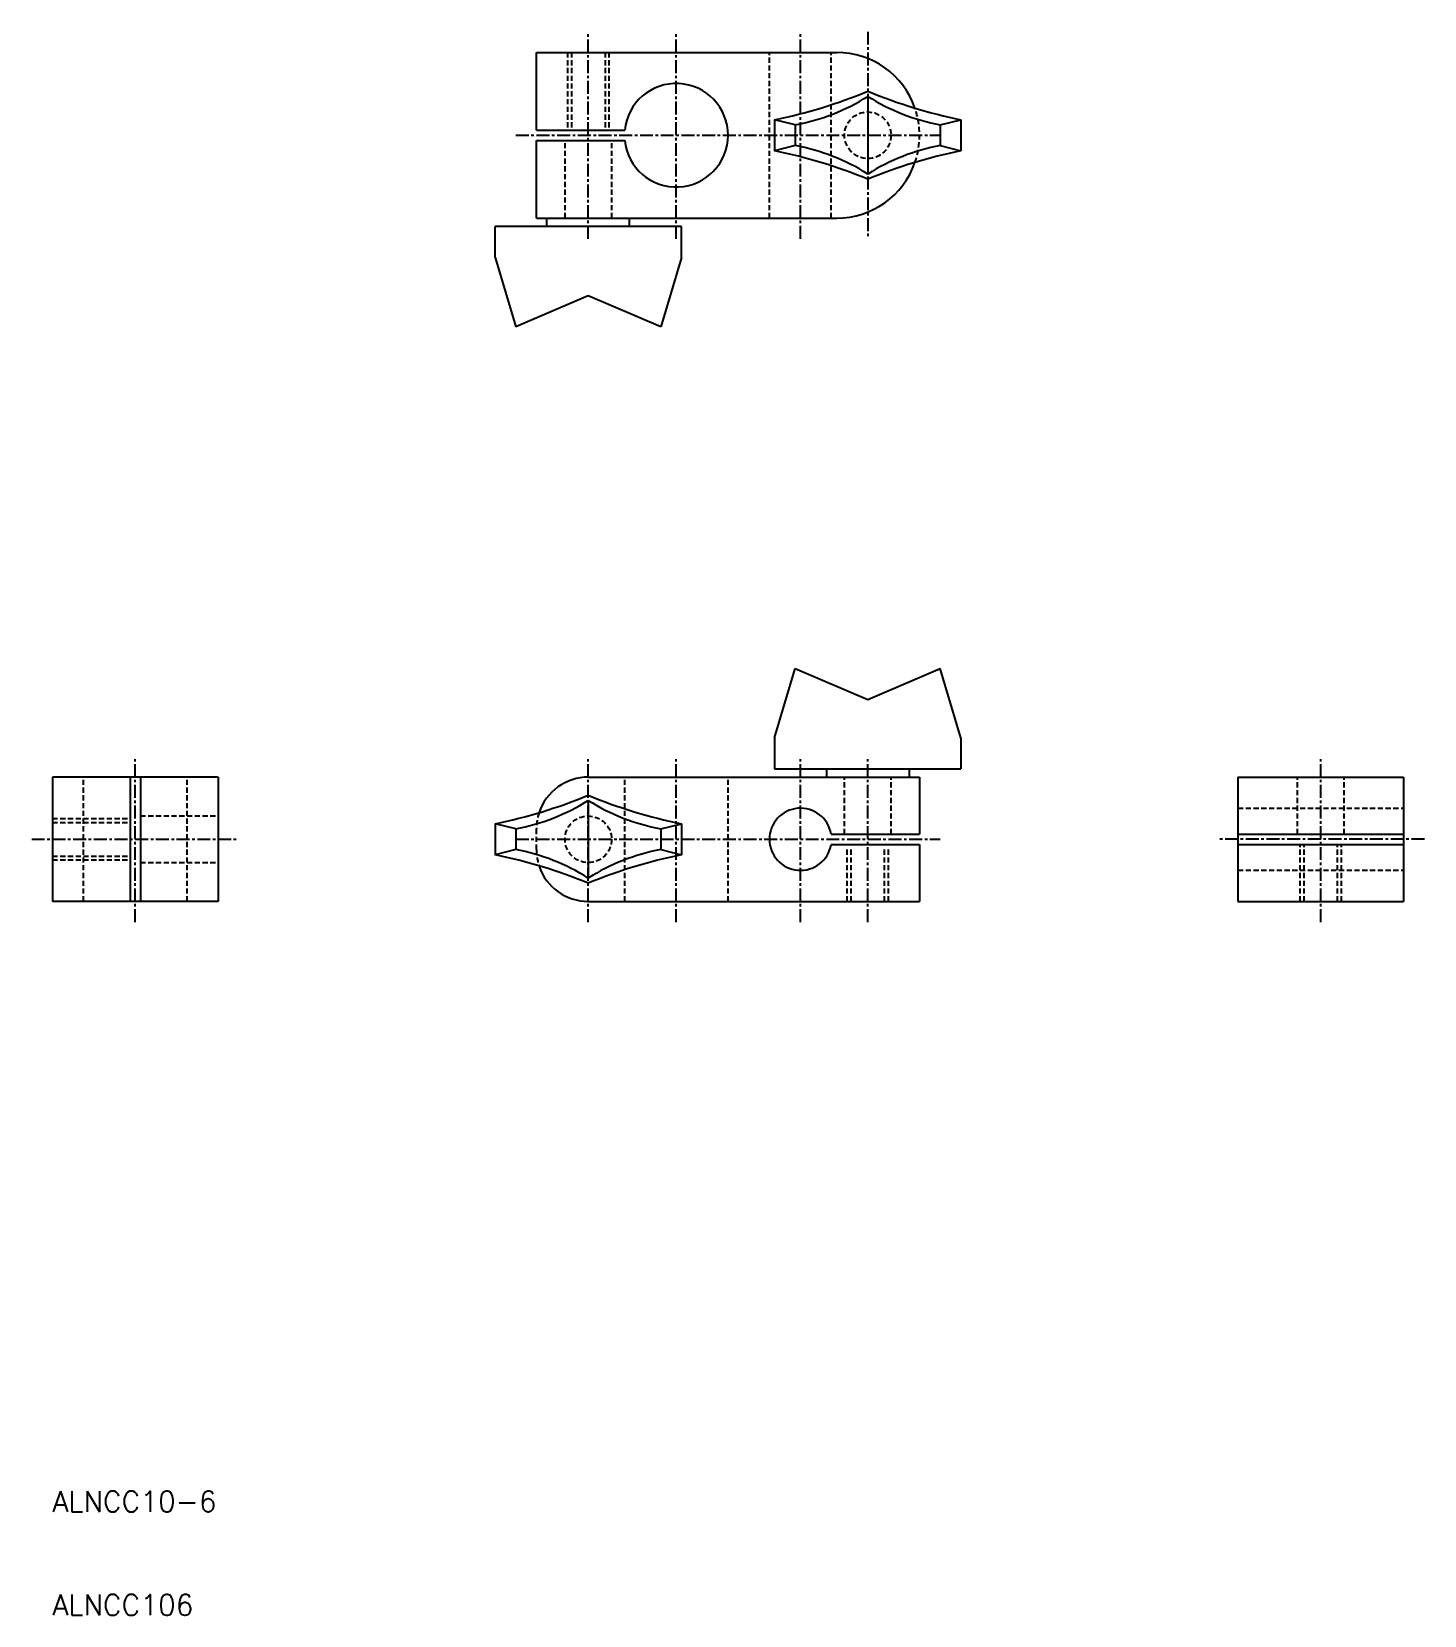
# Model space of a CAD drawing. Extents: x -751 to -617, y -2932 to -2779.
import ezdxf

# ---------------------------------------------------------------- set-up
doc = ezdxf.new("R2010")
doc.units = 0
doc.linetypes.add('CENTER', pattern=[2, 1.25, -0.25, 0.25, -0.25])
doc.linetypes.add('DASHED', pattern=[0.75, 0.5, -0.25])
doc.layers.get('0').update_dxf_attribs({"linetype": 'CONTINUOUS'})
doc.layers.add('CENTER', color=1, linetype='CENTER')
doc.styles.get("Standard").update_dxf_attribs({"font": 'txt', "bigfont": 'BIGFONT'})

msp = doc.modelspace()

# ---------------------------------------------------------------- linework, layer by layer
at = {"color": 7, "linetype": 'CONTINUOUS'}
for p, q in [((-702.66, -2781.3), (-673.66, -2781.3)), ((-702.66, -2788.8), (-702.66, -2781.3)), ((-670.66, -2785.55), (-670.66, -2793.05)), ((-679.66, -2787.8), (-679.66, -2790.8)), ((-677.66, -2788.3), (-679.66, -2787.8)), ((-677.66, -2788.3), (-677.66, -2790.3)), ((-663.66, -2788.3), (-661.66, -2787.8)), ((-663.66, -2788.3), (-663.66, -2790.3)), ((-661.66, -2787.8), (-661.66, -2790.8)), ((-702.66, -2788.8), (-694.14, -2788.8)), ((-702.66, -2789.8), (-694.14, -2789.8)), ((-702.66, -2797.3), (-702.66, -2789.8)), ((-677.66, -2790.3), (-679.66, -2790.8)), ((-663.66, -2790.3), (-661.66, -2790.8)), ((-702.66, -2797.3), (-673.66, -2797.3)), ((-701.66, -2798.1), (-701.66, -2797.3)), ((-693.66, -2798.1), (-693.66, -2797.3)), ((-688.66, -2798.1), (-706.66, -2798.1)), ((-688.66, -2798.1), (-706.66, -2798.1)), ((-706.66, -2801.1), (-706.66, -2798.1)), ((-688.66, -2801.1), (-688.66, -2798.1)), ((-706.66, -2801.1), (-704.66, -2807.8)), ((-688.66, -2801.1), (-690.66, -2807.8)), ((-679.66, -2847.5), (-677.66, -2840.8)), ((-661.66, -2847.5), (-663.66, -2840.8)), ((-679.66, -2847.5), (-679.66, -2850.5)), ((-661.66, -2847.5), (-661.66, -2850.5)), ((-679.66, -2850.5), (-661.66, -2850.5)), ((-679.66, -2850.5), (-661.66, -2850.5)), ((-674.66, -2850.5), (-674.66, -2851.3)), ((-666.66, -2850.5), (-666.66, -2851.3)), ((-749.41, -2851.3), (-749.41, -2863.3)), ((-733.41, -2851.3), (-749.41, -2851.3)), ((-741.91, -2851.3), (-741.91, -2863.3)), ((-740.91, -2851.3), (-740.91, -2863.3)), ((-733.41, -2851.3), (-733.41, -2863.3)), ((-697.66, -2851.3), (-665.66, -2851.3)), ((-665.66, -2851.3), (-665.66, -2856.8)), ((-634.91, -2851.3), (-618.91, -2851.3)), ((-634.91, -2851.3), (-634.91, -2863.3)), ((-618.91, -2851.3), (-618.91, -2863.3)), ((-697.66, -2853.55), (-697.66, -2861.05)), ((-706.66, -2855.8), (-706.66, -2858.8)), ((-704.66, -2856.3), (-706.66, -2855.8)), ((-690.66, -2856.3), (-688.66, -2855.8)), ((-688.66, -2855.8), (-688.66, -2858.8)), ((-704.66, -2856.3), (-704.66, -2858.3)), ((-690.66, -2856.3), (-690.66, -2858.3)), ((-674.2, -2856.8), (-665.66, -2856.8)), ((-634.91, -2856.8), (-618.91, -2856.8)), ((-704.66, -2858.3), (-706.66, -2858.8)), ((-690.66, -2858.3), (-688.66, -2858.8)), ((-674.2, -2857.8), (-665.66, -2857.8)), ((-665.66, -2857.8), (-665.66, -2863.3)), ((-634.91, -2857.8), (-618.91, -2857.8)), ((-733.41, -2863.3), (-749.41, -2863.3)), ((-697.66, -2863.3), (-665.66, -2863.3)), ((-634.91, -2863.3), (-618.91, -2863.3))]:
    msp.add_line(p, q, dxfattribs=at)
at = {"color": 3, "linetype": 'DASHED'}
for p, q in [((-699.66, -2781.3), (-699.66, -2788.55)), ((-699.28, -2781.3), (-699.28, -2788.55)), ((-696.04, -2781.3), (-696.04, -2788.55)), ((-695.66, -2781.3), (-695.66, -2788.55)), ((-680.16, -2797.3), (-680.16, -2781.3)), ((-674.2, -2797.3), (-674.2, -2781.3)), ((-699.91, -2790.05), (-699.91, -2797.3)), ((-695.41, -2790.05), (-695.41, -2797.3)), ((-746.41, -2863.3), (-746.41, -2851.3)), ((-736.41, -2863.3), (-736.41, -2851.3)), ((-694.14, -2863.3), (-694.14, -2851.3)), ((-684.16, -2863.3), (-684.16, -2851.3)), ((-672.91, -2856.8), (-672.91, -2851.3)), ((-668.41, -2856.8), (-668.41, -2851.3)), ((-629.16, -2856.8), (-629.16, -2851.3)), ((-624.66, -2856.8), (-624.66, -2851.3)), ((-634.91, -2854.3), (-618.91, -2854.3)), ((-749.41, -2855.3), (-741.91, -2855.3)), ((-749.41, -2855.67), (-741.91, -2855.67)), ((-740.91, -2855.05), (-733.41, -2855.05)), ((-702.66, -2858.3), (-702.66, -2856.3)), ((-672.66, -2863.3), (-672.66, -2858.05)), ((-672.28, -2863.3), (-672.28, -2858.05)), ((-669.04, -2863.3), (-669.04, -2858.05)), ((-668.66, -2863.3), (-668.66, -2858.05)), ((-628.91, -2863.3), (-628.91, -2857.8)), ((-628.53, -2863.3), (-628.53, -2857.8)), ((-625.29, -2863.3), (-625.29, -2857.8)), ((-624.91, -2863.3), (-624.91, -2857.8)), ((-749.41, -2858.92), (-741.91, -2858.92)), ((-749.41, -2859.3), (-741.91, -2859.3)), ((-740.91, -2859.55), (-733.41, -2859.55)), ((-634.91, -2860.3), (-618.91, -2860.3))]:
    msp.add_line(p, q, dxfattribs=at)
at = {"color": 7, "linetype": 'CONTINUOUS'}
for points in [[(-690.66, -2807.8), (-697.66, -2804.8), (-704.66, -2807.8)], [(-677.66, -2840.8), (-670.66, -2843.8), (-663.66, -2840.8)]]:
    msp.add_lwpolyline(points, dxfattribs=at)
at = {"color": 3, "linetype": 'DASHED'}
for centre in [(-670.66, -2789.3), (-697.66, -2857.3)]:
    msp.add_circle(centre, 2.25, dxfattribs=at)
at = {"color": 7, "linetype": 'CONTINUOUS'}
for centre, radius, start, end in [((-673.66, -2789.3), 8, 19.1712, 90), ((-689.16, -2789.3), 5, 185.7392, 174.2608), ((-689.78, -2738.57), 50.26, 281.619, 292.3627), ((-651.54, -2738.57), 50.26, 247.6373, 258.381), ((-681.43, -2768.42), 20.23, 280.7341, 302.1614), ((-659.89, -2768.42), 20.23, 237.8386, 259.2659), ((-689.78, -2840.03), 50.26, 67.6373, 78.381), ((-689.78, -2840.03), 50.26, 67.6373, 78.381), ((-681.43, -2810.17), 20.23, 57.8386, 79.2659), ((-659.89, -2810.17), 20.23, 100.7341, 122.1614), ((-651.54, -2840.03), 50.26, 101.619, 112.3627), ((-651.54, -2840.03), 50.26, 101.619, 112.3627), ((-673.66, -2789.3), 8, 270, 340.8288), ((-697.66, -2856.3), 5, 90, 161.7025), ((-716.78, -2806.57), 50.26, 281.619, 292.3627), ((-708.43, -2836.42), 20.23, 280.7341, 302.1614), ((-678.54, -2806.57), 50.26, 247.6373, 258.381), ((-686.89, -2836.42), 20.23, 237.8386, 259.2659), ((-677.16, -2857.3), 3, 9.5941, 350.4059), ((-716.78, -2908.03), 50.26, 67.6373, 78.381), ((-716.78, -2908.03), 50.26, 67.6373, 78.381), ((-708.43, -2878.17), 20.23, 57.8386, 79.2659), ((-686.89, -2878.17), 20.23, 100.7341, 122.1614), ((-678.54, -2908.03), 50.26, 101.619, 112.3627), ((-678.54, -2908.03), 50.26, 101.619, 112.3627), ((-697.66, -2858.3), 5, 198.2975, 270)]:
    msp.add_arc(centre, radius, start, end, dxfattribs=at)
at = {"color": 3, "linetype": 'DASHED'}
for centre, radius, start, end in [((-673.66, -2789.3), 8, 340.8288, 19.1712), ((-697.66, -2856.3), 5, 161.7025, 180), ((-697.66, -2858.3), 5, 180, 198.2975)]:
    msp.add_arc(centre, radius, start, end, dxfattribs=at)
at = {"layer": 'CENTER', "color": 1, "linetype": 'CENTER'}
for p, q in [((-697.66, -2799.3), (-697.66, -2779.3)), ((-689.16, -2799.3), (-689.16, -2779.3)), ((-677.16, -2799.3), (-677.16, -2779.3)), ((-670.66, -2779.3), (-670.66, -2799.3)), ((-704.66, -2789.3), (-663.66, -2789.3)), ((-741.41, -2865.3), (-741.41, -2849.3)), ((-697.66, -2865.3), (-697.66, -2849.3)), ((-689.16, -2865.3), (-689.16, -2849.3)), ((-677.16, -2865.3), (-677.16, -2849.3)), ((-670.66, -2865.3), (-670.66, -2849.3)), ((-626.91, -2865.3), (-626.91, -2849.3)), ((-751.41, -2857.3), (-731.41, -2857.3)), ((-704.66, -2857.3), (-663.66, -2857.3)), ((-616.91, -2857.3), (-636.91, -2857.3))]:
    msp.add_line(p, q, dxfattribs=at)

# ---------------------------------------------------------------- texts
at = {"color": 7, "linetype": 'CONTINUOUS'}
for s, p in [('ALNCC10-6', (-749.41, -2922.26)), ('ALNCC106', (-749.41, -2932.26))]:
    msp.add_text(s, height=2, dxfattribs=at).set_placement(p)

doc.saveas('drawing.dxf')
